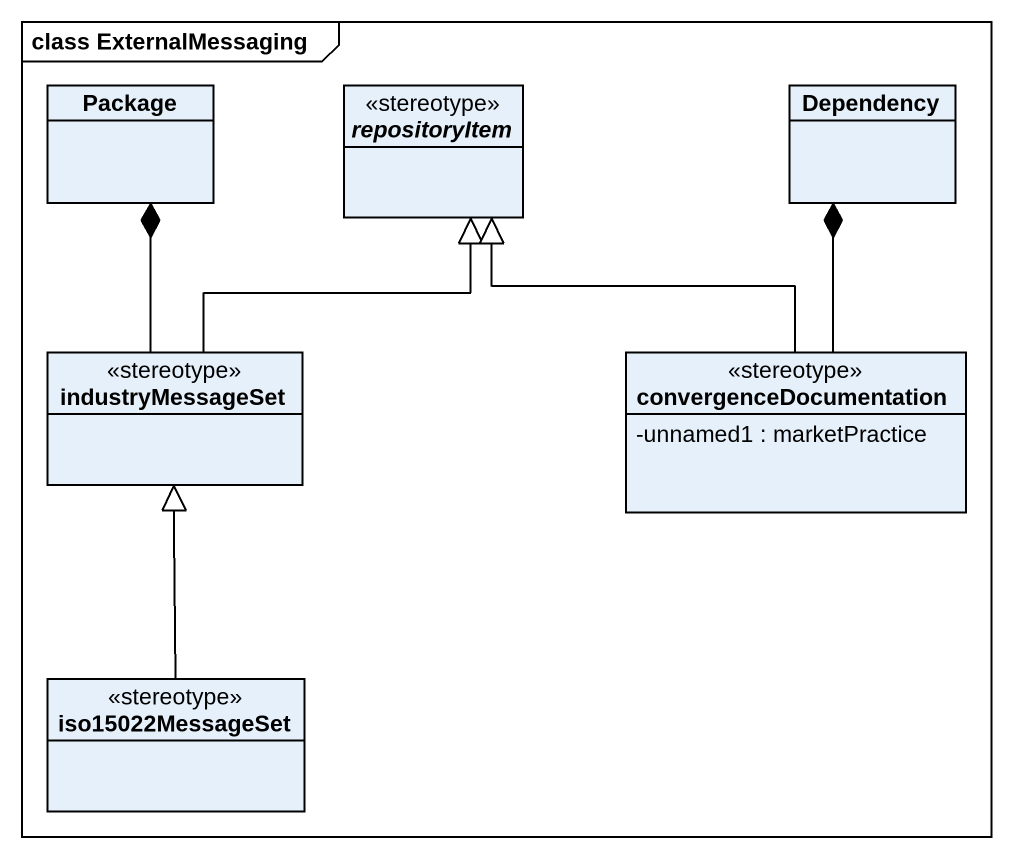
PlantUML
@startuml
mainframe class ExternalMessaging
hide circle
hide empty members
skinparam classAttributeIconSize 0
class "Package" as Package_
abstract class repositoryItem <<stereotype>>
class Dependency
class industryMessageSet <<stereotype>>
class convergenceDocumentation <<stereotype>> {
  -unnamed1 : marketPractice
}
class iso15022MessageSet <<stereotype>>
industryMessageSet -up-* Package_
industryMessageSet -up-|> repositoryItem
convergenceDocumentation -up-|> repositoryItem
convergenceDocumentation -up-* Dependency
iso15022MessageSet -up-|> industryMessageSet
@enduml
